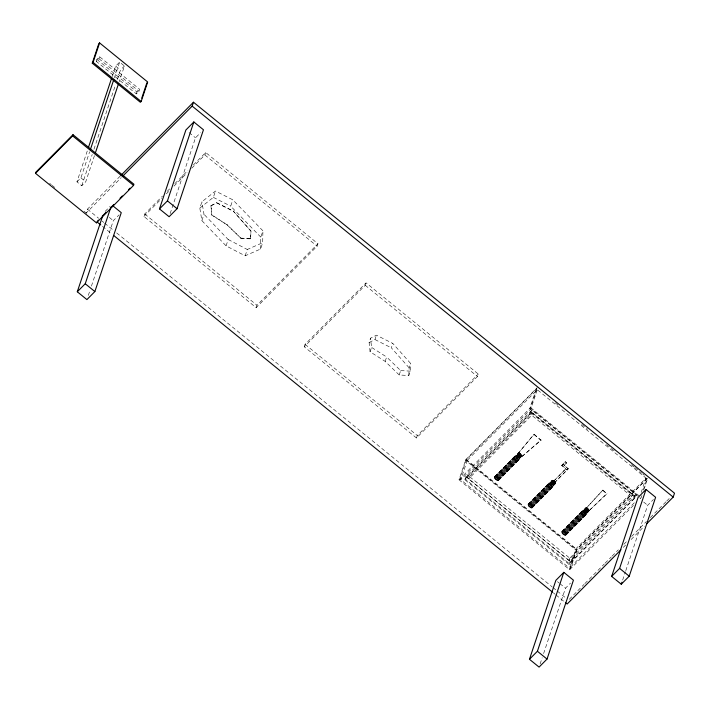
<?xml version="1.0" encoding="UTF-8"?>
<svg xmlns="http://www.w3.org/2000/svg" width="710" height="710" viewBox="0 0 710 710"><rect width="100%" height="100%" fill="white"/><g stroke="black" fill="none" stroke-linecap="round" stroke-linejoin="round"><path stroke-width="0.53" stroke-dasharray="3.55 2.66" d="M260.579 249.032L260.792 237.131L262.913 230.803L232.818 199.821L215.476 191.034L201.942 201.764L199.821 208.092L201.871 220.624L226.082 245.855L245.163 255.813L260.579 249.032L262.7 242.696L262.913 230.803M250.568 238.871L250.994 231.007L233.199 210.985L216.79 202.723L210.941 205.696L211.855 215.13L226.943 224.733L240.974 238.32L250.568 238.871L250.994 231.007M408.791 375.528L409.155 367.851L410.62 363.467L392.825 343.454L376.415 335.182L370.567 338.155L369.102 342.539L370.079 351.778L385.166 361.39L399.197 374.969L408.791 375.528L410.256 371.144L410.62 363.467M494.329 477.342L515.753 455.296C517.572 454.711 520.812 457.852 519.25 459.361L498.047 480.75L495.039 478.904L494.329 477.342L515.753 455.296M494.55 476.685C496.361 476.099 499.6 479.241 498.047 480.75M516.312 455.483C525.835 462.476 509.176 456.965 518.966 452.811C526.465 455.669 517.927 458.651 518.966 452.811M528 504.712L549.425 482.667C551.244 482.081 554.483 485.223 552.921 486.732L531.719 508.12L528.71 506.266L528 504.712L549.425 482.667M528.222 504.056C530.033 503.47 533.272 506.612 531.719 508.12M549.984 482.853C559.507 489.847 542.848 484.335 552.637 480.182C560.137 483.04 551.599 486.022 552.637 480.182M561.672 532.074L583.096 510.037C584.916 509.443 588.155 512.584 586.593 514.102L565.391 535.491L562.382 533.636L561.672 532.074L583.096 510.037M561.894 531.426C563.704 530.832 566.944 533.973 565.391 535.491M583.655 510.224C593.178 517.217 576.52 511.697 586.309 507.543C593.808 510.401 585.271 513.383 586.309 507.543M96.24 61.326L96.888 59.374L99.542 56.702L139.63 89.282L138.974 91.235L136.329 93.906L96.24 61.326L98.894 58.655L99.542 56.702M94.448 155.676L85.732 181.751L81.757 185.763L76.946 181.849L87.756 149.526M112.18 76.538L115.668 66.11L119.644 62.098L124.454 66.003L119.218 81.65M76.946 181.849L80.922 177.837L89.637 151.771M114.408 77.736L119.644 62.098M81.757 185.763L92.22 154.478M93.96 149.26L115.597 84.614M117.336 79.405L120.478 70.015L124.454 66.003M120.176 176.142L87.428 209.166L86.123 213.062L121.215 177.677M136.329 93.906L136.977 91.954L139.63 89.282M88.306 295.44L90.037 290.248M91.43 286.094L113.316 220.677L119.102 214.846M193.351 164.977L205.705 152.517L317.947 243.743L317.13 246.184L256.15 307.67L143.908 216.443L144.725 214.012L162.475 196.111M170.143 213.603L195.507 137.802L200.566 132.699M191.771 168.19L204.888 154.957L205.705 152.517M201.871 220.624L203.992 214.296L201.942 201.764M199.821 208.092L213.355 197.371L215.476 191.034M211.855 215.13L210.941 205.696M210.879 205.891L216.79 202.723M260.792 237.131L230.706 206.157L232.818 199.821M226.943 224.733L211.917 214.935M250.932 231.203L233.199 210.985M226.082 245.855L228.203 239.518L203.992 214.296M240.974 238.32L227.005 224.537M245.163 255.813L247.284 249.476L262.7 242.696M256.15 307.67L256.967 305.238L317.947 243.743M304.253 346.773L305.069 344.332L366.049 282.846L478.283 374.063L477.466 376.504L416.495 437.99L304.253 346.773L365.233 285.278L366.049 282.846M370.079 351.778L371.543 347.394L370.567 338.155M369.102 342.539L374.951 339.566L376.415 335.182M385.166 361.39L386.63 357.006L371.543 347.394M409.155 367.851L391.361 347.838L392.825 343.454M399.197 374.969L400.671 370.584L386.63 357.006M416.495 437.99L417.311 435.558L478.283 374.063M633.435 505.396L569.651 569.722L459.015 479.8L465.733 459.725L537.31 387.545M464.872 479.729L465.92 476.614L532.198 409.776L636.417 494.479L635.379 497.603L569.092 564.441L464.872 479.729L531.151 412.892L532.198 409.776M459.015 479.8L530.601 407.611L536.778 389.151M518.327 453.22L534.08 434.147L541.011 440.271L522.169 456.353L518.327 453.22L534.08 434.147M522.169 456.353L541.135 439.88M553.276 481.628L566.003 468.547L553.276 481.628L554.563 482.676L568.213 468.902L562.888 464.083L568.213 468.902M554.563 482.676L568.346 468.511M561.832 465.156L567.157 469.976L561.699 465.547L565.409 461.544L566.562 462.973L564.042 465.52L566.695 462.592M561.699 465.547L565.409 461.544M586.149 508.351L602.87 490.06L606.908 493.841L589.034 510.694L586.149 508.351L602.87 490.06M569.092 564.441L570.139 561.317L636.417 494.479M589.034 510.694L607.041 493.45M569.651 569.722L576.369 549.647L647.174 478.247M540.115 663.983L542.2 657.753M543.594 653.599L565.479 588.182L570.538 583.079M641.192 492.429L645.993 478.07L576.005 548.653L569.482 568.133L634.811 502.263M643.18 490.131L646.961 478.851L536.325 388.929L529.802 408.419L640.438 498.34M641.92 495.482L641.236 497.532L638.885 499.902M643.979 489.332L647.751 478.052L576.174 550.232L465.538 460.311L537.115 388.13M622.652 580.07L625.43 571.763M625.776 570.725L647.671 505.307L653.448 499.476M105.142 211.402L110.201 206.299M167.107 191.443L170.196 188.327M174.829 183.659L187.955 170.427M143.908 216.443L161.667 198.543M166.291 193.874L168.607 191.54M174.012 186.091L187.138 172.858M494.364 476.96L516.063 455.163M495.278 476.561L518.699 452.927M494.435 477.821L515.54 455.953M515.868 456.157L518.513 453.486M495.775 476.712L519.321 452.82M515.957 456.557L518.602 453.885M517.093 455.616L519.738 452.945M494.675 478.354L515.886 456.965L515.646 456.432M496.317 476.987L518.815 454.338M517.554 455.855L520.199 453.184M495.039 478.904L516.25 457.515L515.886 456.965M516.472 457.471L519.116 454.799M496.876 477.386L520.67 453.521M495.5 479.436L516.711 458.048L516.25 457.515M516.853 457.932L519.507 455.252M518.46 456.601L521.113 453.93M497.399 477.865L518.611 456.477M517.306 458.332L519.951 455.66M496.024 479.916L517.235 458.527L519.25 459.361M497.861 478.398L521.504 454.382M517.767 458.669L520.421 455.997M496.583 480.315L517.794 458.926M519.161 457.515L521.814 454.844M498.225 478.957L520.883 456.237M519.365 457.968L522.019 455.296M497.124 480.599L518.335 459.21M498.464 479.49L521.309 456.361M519.454 458.367L522.107 455.696M497.621 480.741L518.832 459.361M519.01 459.042L522.072 456.024M498.571 479.96L519.782 458.571M498.358 480.617L519.747 458.962M528.036 504.322L549.735 482.534M528.95 503.922L552.371 480.297M528.107 505.183L549.212 483.324M549.54 483.528L552.185 480.847M529.447 504.073L552.992 480.182M549.629 483.927L552.273 481.256M550.765 482.986L553.409 480.315M528.346 505.715L549.558 484.327L549.318 483.794M529.988 504.357L552.486 481.699M551.226 483.226L553.871 480.555M528.71 506.266L549.922 484.877L549.558 484.327M550.144 484.841L552.788 482.17M530.547 504.757L554.341 480.883M529.172 506.807L550.383 485.418L549.922 484.877M550.525 485.294L553.179 482.622M552.131 483.963L554.785 481.291M531.071 505.236L552.282 483.847M550.978 485.702L553.622 483.031M529.696 507.286L550.907 485.897L552.921 486.732M552.522 484.424L555.176 481.744M531.533 505.768L552.744 484.38M551.439 486.039L554.093 483.368M530.255 507.685L551.466 486.297M552.833 484.886L555.486 482.214M531.897 506.319L554.554 483.599M553.037 485.338L555.69 482.667M530.796 507.961L552.007 486.572M532.136 506.851L554.98 483.732M553.125 485.738L555.779 483.066M531.293 508.111L552.504 486.723M552.682 486.412L555.744 483.395M532.243 507.33L553.454 485.942M532.03 507.987L553.418 486.323M561.708 531.692L583.407 509.895M562.622 531.293L586.043 507.659M561.779 532.553L582.883 510.694M583.212 510.889L586.664 507.552M563.119 531.444L584.33 510.055M583.3 511.289L585.945 508.617M584.436 510.357L587.081 507.677M562.018 533.086L583.229 511.697L582.99 511.165M563.66 531.728L586.158 509.07M584.898 510.596L587.543 507.916M562.382 533.636L583.593 512.247L583.229 511.697M583.815 512.212L586.46 509.54M564.219 532.118L588.013 508.253M562.844 534.168L584.055 512.78L583.593 512.247M584.197 512.664L586.851 509.993M564.743 532.598L588.457 508.662M584.649 513.073L587.294 510.392M563.367 534.657L584.578 513.268L586.593 514.102M586.194 511.786L588.847 509.114M565.204 533.139L586.416 511.75M585.111 513.401L587.765 510.73M563.926 535.047L585.138 513.658M586.504 512.256L589.158 509.585M565.568 533.689L588.226 510.969M586.708 512.7L589.362 510.028M564.468 535.331L585.679 513.942M565.808 534.222L588.652 511.093M586.797 513.108L589.451 510.437M564.965 535.482L586.176 514.093M586.353 513.774L589.415 510.756M565.914 534.692L587.126 513.303M565.701 535.349L587.09 513.694M569.234 599.346L577.026 591.483M577.807 590.693L584.046 584.401M584.827 583.62L604.316 563.962M605.097 563.172L611.337 556.88M612.118 556.099L618.357 549.806M623.815 544.304L627.711 540.372M631.616 536.441L646.428 521.495M650.324 517.563L665.927 501.837M666.699 501.056L670.604 497.124M623.291 547.41L625.634 545.049M631.092 539.547L644.343 526.181M241.045 238.125L250.63 238.675M400.671 370.584L410.256 371.144M216.727 202.918L233.137 211.181M374.951 339.566L391.361 347.838M213.355 197.371L230.706 206.157M228.203 239.518L247.284 249.476M555.131 402.765L559.418 406.253M581.712 424.376L587.72 429.257M606.588 444.593L616.023 452.261M631.456 464.801L634.03 466.896M634.891 467.597L641.751 473.171M642.603 473.863L644.325 475.256M115.668 66.11L120.478 70.015M530.601 407.611L639.515 496.139M98.894 58.655L138.974 91.235M189.091 132.593L195.507 137.802M643.659 502.05L647.671 505.307M96.888 59.374L136.977 91.954M531.151 412.892L635.379 497.603M204.888 154.957L317.13 246.184M365.233 285.278L477.466 376.504M533.955 434.538L541.011 440.271M602.737 490.45L606.908 493.841M565.284 461.935L566.562 462.973M518.451 452.829L522.303 455.962M553.409 481.238L554.688 482.285M586.274 507.961L589.167 510.304M465.733 459.725L576.369 549.647M144.725 214.012L256.967 305.238M305.069 344.332L417.311 435.558M465.92 476.614L570.139 561.317M80.922 177.837L85.732 181.751M109.304 217.42L113.316 220.677M557.465 581.667L559.063 582.972M559.87 583.629L565.479 588.182M87.428 209.166L98.61 218.254M102.054 221.059L103.775 222.452M104.636 223.153L113.245 230.146M116.68 232.942L552.105 586.842M552.966 587.543L556.4 590.338M557.261 591.039L565.87 598.033M49.62 183.304L51.342 184.698M52.194 185.399L54.768 187.484M83.949 211.198L86.522 213.293M102.471 226.348L111.94 234.043M553.383 592.832L555.105 594.234M555.957 594.936L564.565 601.929M584.055 512.78L584.578 513.268M550.383 485.418L550.907 485.897M516.711 458.048L517.235 458.527M466.328 459.512L459.814 478.993L570.449 568.914L576.964 549.433L466.328 459.512M467.295 460.293L460.772 479.774L530.76 409.2L537.284 389.71L467.295 460.293M467.508 475.008L466.727 477.351L570.947 562.054L571.727 559.72L467.508 475.008M469.434 476.57L468.644 478.913L531.746 415.279L532.527 412.945L469.434 476.57M530.601 411.383L529.82 413.717L634.048 498.429L634.829 496.086L530.601 411.383M569.802 558.149L569.021 560.492L632.122 496.858L632.903 494.524L569.802 558.149M531.417 412.111L465.13 478.948L569.358 563.66L635.636 496.822L531.417 412.111"/><path stroke-width="1.06" d="M35.5 173.311L35.89 172.139L73.006 134.714L133.941 184.236L133.551 185.408L96.427 222.833L35.5 173.311L72.615 135.885L73.006 134.714M92.273 63.19L98.796 43.7L99.586 42.902L147.689 81.996L141.175 101.486L140.376 102.284L92.273 63.19L93.072 62.382L99.586 42.902M88.457 147.44L111.479 78.624M90.339 149.686L113.715 79.822M95.495 152.552L118.526 83.736M96.427 222.833L98.37 220.109M141.751 98.184L146.899 82.795M112.455 205.492L121.268 212.663L94.865 291.57L86.913 299.593L77.292 291.774L102.657 215.973M77.292 291.774L85.244 283.752L110.609 207.959M122.768 176.107L192.17 106.118L193.475 102.222L674.5 493.193L673.195 497.089L646.686 523.82M159.484 208.9L185.887 129.983L193.839 121.96L203.459 129.779L177.056 208.696L169.104 216.719L159.484 208.9L167.436 200.877L193.839 121.96M529.456 659.279L555.859 580.363L563.811 572.349L573.432 580.168L547.028 659.075L539.076 667.098L529.456 659.279L537.408 651.256L563.811 572.349M611.647 576.405L638.05 497.488L646.002 489.465L655.623 497.284L629.22 576.201L621.268 584.223L611.647 576.405L619.599 568.382L646.002 489.465M621.268 584.223L621.96 582.147M120.957 175.352L193.475 102.222M102.231 216.204L106.101 212.308M110.742 207.631L113.831 204.507M120.017 198.267L122.342 195.933M128.528 189.694L130.072 188.132M620.948 549.771L567.148 604.024L565.426 602.63M192.17 106.118L673.195 497.089M93.072 62.382L141.175 101.486M167.436 200.877L177.056 208.696M619.599 568.382L629.22 576.201M72.615 135.885L133.551 185.408M97.305 222.15L100.749 224.955M113.662 235.445L552.522 592.14M85.244 283.752L94.865 291.57M537.408 651.256L547.028 659.075"/></g></svg>
